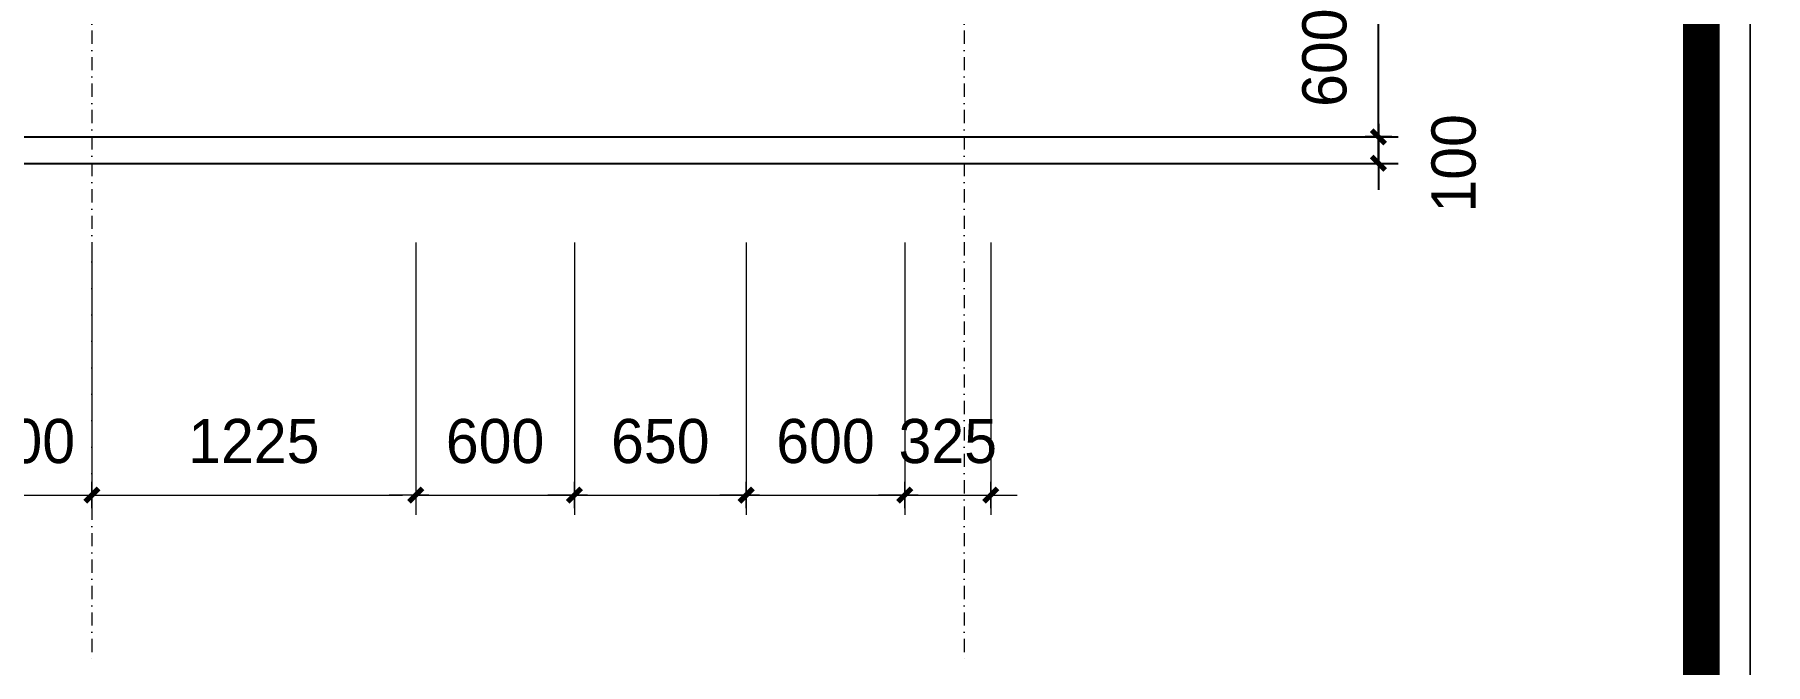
# Model space of a CAD drawing. Header units: millimetres. Extents: x 615730 to 2792744, y 139412 to 597571.
# Drawn here: x 1281826 to 1288373, y 287815 to 290199 of the extents above; entities that cross this region are included whole.
import ezdxf

# ---------------------------------------------------------------- set-up
doc = ezdxf.new("R2010")
doc.units = ezdxf.units.MM
doc.header["$MEASUREMENT"] = 0
doc.header["$PDMODE"] = 34
doc.linetypes.add('DASHDOT', pattern=[1, 0.5, -0.25, 0, -0.25])
doc.layers.get('0').update_dxf_attribs({"lineweight": 5})
doc.layers.add('H', color=252, linetype='Continuous')
doc.layers.add('VL', color=155, linetype='Continuous')
for name, color, linetype, lineweight in [('thay', 7, 'Continuous', 15), ('TIM TRUC', 149, 'DASHDOT', 9), ('VLIEU', 250, 'Continuous', 9)]:
    doc.layers.add(name, color=color, linetype=linetype, lineweight=lineweight)
doc.styles.add('VNI-AVO', font='vni-roms.shx')
doc.dimstyles.new('1-50b', dxfattribs={"dimtxt": 167, "dimasz": 50, "dimexe": 75, "dimexo": 150, "dimgap": 120, "dimtad": 1, "dimdec": 0, "dimzin": 12, "dimtxsty": 'VNI-AVO', "dimblk": ']', "dimcen": 0, "dimdle": 50, "dimclrd": 252, "dimclre": 252, "dimclrt": 2, "dimadec": 0, "dimazin": 0, "dimtfac": 1, "dimtdec": 0, "dimtix": 1, "dimtmove": 2, "dimatfit": 0, "dimldrblk": 'OPEN90', "dimfxl": 1, "dimlwd": -1, "dimlwe": -1, "dimarcsym": 0})

# ---------------------------------------------------------------- blocks, each defined once
blk = doc.blocks.new(']')
for p, q in [((1, 0), (-1, 0)), ((0, 1), (0, -1))]:
    blk.add_line(p, q)
at = {"color": 9, "const_width": 0.4}
blk.add_lwpolyline([(-0.51, -0.51), (0.51, 0.51)], dxfattribs=at)
blk = doc.blocks.new('*D1871')
at = {"layer": 'DEFPOINTS', "color": 0, "ltscale": 10, "transparency": 16777216}
for p in [(1286365.6, 289811.6), (1286908.9, 289811.6), (1286365.6, 289711.6)]:
    blk.add_point(p, dxfattribs=at)
at = {"layer": 'VL', "color": 252, "ltscale": 10, "transparency": 16777216}
for p, q in [((1286908.9, 289861.6), (1286908.9, 289911.6)), ((1286515.6, 289811.6), (1286983.9, 289811.6)), ((1286908.9, 289711.6), (1286908.9, 289811.6)), ((1286515.6, 289711.6), (1286983.9, 289711.6)), ((1286908.9, 289661.6), (1286908.9, 289611.6))]:
    blk.add_line(p, q, dxfattribs=at)
at = {"layer": 'VL', "color": 252, "ltscale": 10, "transparency": 16777216, "xscale": 50, "yscale": 50, "zscale": 50}
for p, rotation in [((1286908.9, 289811.6), 270), ((1286908.9, 289711.6), 90)]:
    blk.add_blockref(']', p, dxfattribs=dict(at, rotation=rotation))
at = {"layer": 'VL', "color": 2, "ltscale": 10, "transparency": 16777216, "insert": (1287194, 289711.6), "char_height": 167, "attachment_point": 5, "rotation": 90, "style": 'VNI-AVO'}
blk.add_mtext('100', dxfattribs=at)
blk = doc.blocks.new('_Open90')
at = {"color": 0, "linetype": 'ByBlock', "lineweight": -2}
for p, q in [((0, 0), (-1, 0)), ((-0.5, 0.5), (0, 0)), ((0, 0), (-0.5, -0.5))]:
    blk.add_line(p, q, dxfattribs=at)
blk = doc.blocks.new('*D1872')
at = {"layer": 'DEFPOINTS', "color": 0, "ltscale": 10, "transparency": 16777216}
for p in [(1286365.6, 290411.6), (1286908.9, 290411.6), (1286365.6, 289811.6)]:
    blk.add_point(p, dxfattribs=at)
at = {"layer": 'VL', "color": 252, "ltscale": 10, "transparency": 16777216}
for p, q in [((1286908.9, 290461.6), (1286908.9, 290511.6)), ((1286515.6, 290411.6), (1286983.9, 290411.6)), ((1286908.9, 289811.6), (1286908.9, 290411.6)), ((1286515.6, 289811.6), (1286983.9, 289811.6)), ((1286908.9, 289761.6), (1286908.9, 289711.6))]:
    blk.add_line(p, q, dxfattribs=at)
at = {"layer": 'VL', "color": 252, "ltscale": 10, "transparency": 16777216, "xscale": 50, "yscale": 50, "zscale": 50}
for p, rotation in [((1286908.9, 290411.6), 270), ((1286908.9, 289811.6), 90)]:
    blk.add_blockref(']', p, dxfattribs=dict(at, rotation=rotation))
at = {"layer": 'VL', "color": 2, "ltscale": 10, "transparency": 16777216, "insert": (1286705.4, 290111.6), "char_height": 167, "attachment_point": 5, "rotation": 90, "style": 'VNI-AVO'}
blk.add_mtext('600', dxfattribs=at)
blk = doc.blocks.new('*D2237')
at = {"layer": 'DEFPOINTS', "color": 0, "ltscale": 10, "transparency": 16777216}
for p in [(1281542.3, 289561.6), (1282042.3, 289561.6), (1282042.3, 288455.8)]:
    blk.add_point(p, dxfattribs=at)
at = {"layer": 'VLIEU', "color": 252, "ltscale": 10, "transparency": 16777216}
for p, q in [((1281542.3, 289411.6), (1281542.3, 288380.8)), ((1282042.3, 289411.6), (1282042.3, 288380.8)), ((1281492.3, 288455.8), (1281442.3, 288455.8)), ((1281542.3, 288455.8), (1282042.3, 288455.8)), ((1282092.3, 288455.8), (1282142.3, 288455.8))]:
    blk.add_line(p, q, dxfattribs=at)
at = {"layer": 'VLIEU', "color": 252, "ltscale": 10, "transparency": 16777216, "xscale": 50, "yscale": 50, "zscale": 50}
blk.add_blockref(']', (1281542.3, 288455.8), dxfattribs=at)
at = {"layer": 'VLIEU', "color": 252, "ltscale": 10, "transparency": 16777216, "xscale": 50, "yscale": 50, "zscale": 50, "rotation": 180}
blk.add_blockref(']', (1282042.3, 288455.8), dxfattribs=at)
at = {"layer": 'VLIEU', "color": 2, "ltscale": 10, "transparency": 16777216, "insert": (1281792.3, 288659.3), "char_height": 167, "attachment_point": 5, "style": 'VNI-AVO'}
blk.add_mtext('500', dxfattribs=at)
blk = doc.blocks.new('*D2238')
at = {"layer": 'DEFPOINTS', "color": 0, "ltscale": 10, "transparency": 16777216}
for p in [(1282042.3, 289561.6), (1283267.3, 289561.6), (1283267.3, 288455.8)]:
    blk.add_point(p, dxfattribs=at)
at = {"layer": 'VLIEU', "color": 252, "ltscale": 10, "transparency": 16777216}
for p, q in [((1282042.3, 289411.6), (1282042.3, 288380.8)), ((1283267.3, 289411.6), (1283267.3, 288380.8)), ((1282092.3, 288455.8), (1283217.3, 288455.8))]:
    blk.add_line(p, q, dxfattribs=at)
at = {"layer": 'VLIEU', "color": 252, "ltscale": 10, "transparency": 16777216, "xscale": 50, "yscale": 50, "zscale": 50, "rotation": 180}
blk.add_blockref(']', (1282042.3, 288455.8), dxfattribs=at)
at = {"layer": 'VLIEU', "color": 252, "ltscale": 10, "transparency": 16777216, "xscale": 50, "yscale": 50, "zscale": 50}
blk.add_blockref(']', (1283267.3, 288455.8), dxfattribs=at)
at = {"layer": 'VLIEU', "color": 2, "ltscale": 10, "transparency": 16777216, "insert": (1282654.8, 288659.3), "char_height": 167, "attachment_point": 5, "style": 'VNI-AVO'}
blk.add_mtext('1225', dxfattribs=at)
blk = doc.blocks.new('*D2239')
at = {"layer": 'DEFPOINTS', "color": 0, "ltscale": 10, "transparency": 16777216}
for p in [(1283267.3, 289561.6), (1283867.3, 289561.6), (1283867.3, 288455.8)]:
    blk.add_point(p, dxfattribs=at)
at = {"layer": 'VLIEU', "color": 252, "ltscale": 10, "transparency": 16777216}
for p, q in [((1283267.3, 289411.6), (1283267.3, 288380.8)), ((1283867.3, 289411.6), (1283867.3, 288380.8)), ((1283217.3, 288455.8), (1283167.3, 288455.8)), ((1283267.3, 288455.8), (1283867.3, 288455.8)), ((1283917.3, 288455.8), (1283967.3, 288455.8))]:
    blk.add_line(p, q, dxfattribs=at)
at = {"layer": 'VLIEU', "color": 252, "ltscale": 10, "transparency": 16777216, "xscale": 50, "yscale": 50, "zscale": 50}
blk.add_blockref(']', (1283267.3, 288455.8), dxfattribs=at)
at = {"layer": 'VLIEU', "color": 252, "ltscale": 10, "transparency": 16777216, "xscale": 50, "yscale": 50, "zscale": 50, "rotation": 180}
blk.add_blockref(']', (1283867.3, 288455.8), dxfattribs=at)
at = {"layer": 'VLIEU', "color": 2, "ltscale": 10, "transparency": 16777216, "insert": (1283567.3, 288659.3), "char_height": 167, "attachment_point": 5, "style": 'VNI-AVO'}
blk.add_mtext('600', dxfattribs=at)
blk = doc.blocks.new('*D2240')
at = {"layer": 'DEFPOINTS', "color": 0, "ltscale": 10, "transparency": 16777216}
for p in [(1283867.3, 289561.6), (1284517.3, 289561.6), (1284517.3, 288455.8)]:
    blk.add_point(p, dxfattribs=at)
at = {"layer": 'VLIEU', "color": 252, "ltscale": 10, "transparency": 16777216}
for p, q in [((1283867.3, 289411.6), (1283867.3, 288380.8)), ((1284517.3, 289411.6), (1284517.3, 288380.8)), ((1283817.3, 288455.8), (1283767.3, 288455.8)), ((1283867.3, 288455.8), (1284517.3, 288455.8)), ((1284567.3, 288455.8), (1284617.3, 288455.8))]:
    blk.add_line(p, q, dxfattribs=at)
at = {"layer": 'VLIEU', "color": 252, "ltscale": 10, "transparency": 16777216, "xscale": 50, "yscale": 50, "zscale": 50}
blk.add_blockref(']', (1283867.3, 288455.8), dxfattribs=at)
at = {"layer": 'VLIEU', "color": 252, "ltscale": 10, "transparency": 16777216, "xscale": 50, "yscale": 50, "zscale": 50, "rotation": 180}
blk.add_blockref(']', (1284517.3, 288455.8), dxfattribs=at)
at = {"layer": 'VLIEU', "color": 2, "ltscale": 10, "transparency": 16777216, "insert": (1284192.3, 288659.3), "char_height": 167, "attachment_point": 5, "style": 'VNI-AVO'}
blk.add_mtext('650', dxfattribs=at)
blk = doc.blocks.new('*D2241')
at = {"layer": 'DEFPOINTS', "color": 0, "ltscale": 10, "transparency": 16777216}
for p in [(1284517.3, 289561.6), (1285117.3, 289561.6), (1285117.3, 288455.8)]:
    blk.add_point(p, dxfattribs=at)
at = {"layer": 'VLIEU', "color": 252, "ltscale": 10, "transparency": 16777216}
for p, q in [((1284517.3, 289411.6), (1284517.3, 288380.8)), ((1285117.3, 289411.6), (1285117.3, 288380.8)), ((1284467.3, 288455.8), (1284417.3, 288455.8)), ((1284517.3, 288455.8), (1285117.3, 288455.8)), ((1285167.3, 288455.8), (1285217.3, 288455.8))]:
    blk.add_line(p, q, dxfattribs=at)
at = {"layer": 'VLIEU', "color": 252, "ltscale": 10, "transparency": 16777216, "xscale": 50, "yscale": 50, "zscale": 50}
blk.add_blockref(']', (1284517.3, 288455.8), dxfattribs=at)
at = {"layer": 'VLIEU', "color": 252, "ltscale": 10, "transparency": 16777216, "xscale": 50, "yscale": 50, "zscale": 50, "rotation": 180}
blk.add_blockref(']', (1285117.3, 288455.8), dxfattribs=at)
at = {"layer": 'VLIEU', "color": 2, "ltscale": 10, "transparency": 16777216, "insert": (1284817.3, 288659.3), "char_height": 167, "attachment_point": 5, "style": 'VNI-AVO'}
blk.add_mtext('600', dxfattribs=at)
blk = doc.blocks.new('*D2242')
at = {"layer": 'DEFPOINTS', "color": 0, "ltscale": 10, "transparency": 16777216}
for p in [(1285117.3, 289561.6), (1285442.3, 289561.6), (1285442.3, 288455.8)]:
    blk.add_point(p, dxfattribs=at)
at = {"layer": 'VLIEU', "color": 252, "ltscale": 10, "transparency": 16777216}
for p, q in [((1285117.3, 289411.6), (1285117.3, 288380.8)), ((1285442.3, 289411.6), (1285442.3, 288380.8)), ((1285067.3, 288455.8), (1285017.3, 288455.8)), ((1285117.3, 288455.8), (1285442.3, 288455.8)), ((1285492.3, 288455.8), (1285542.3, 288455.8))]:
    blk.add_line(p, q, dxfattribs=at)
at = {"layer": 'VLIEU', "color": 252, "ltscale": 10, "transparency": 16777216, "xscale": 50, "yscale": 50, "zscale": 50}
blk.add_blockref(']', (1285117.3, 288455.8), dxfattribs=at)
at = {"layer": 'VLIEU', "color": 252, "ltscale": 10, "transparency": 16777216, "xscale": 50, "yscale": 50, "zscale": 50, "rotation": 180}
blk.add_blockref(']', (1285442.3, 288455.8), dxfattribs=at)
at = {"layer": 'VLIEU', "color": 2, "ltscale": 10, "transparency": 16777216, "insert": (1285279.8, 288659.3), "char_height": 167, "attachment_point": 5, "style": 'VNI-AVO'}
blk.add_mtext('325', dxfattribs=at)

msp = doc.modelspace()

# ---------------------------------------------------------------- linework, layer by layer
at = {"layer": 'H', "const_width": 138.2}
msp.add_lwpolyline([(1261127.8, 285120.6), (1288130.6, 285120.6), (1288130.6, 304105.6), (1261127.8, 304105.6)], close=True, dxfattribs=at)
at = {"layer": 'thay', "linetype": 'Continuous'}
for points in [[(1260943.4, 284936.3), (1288315, 284936.3), (1288315, 304289.9), (1260943.4, 304289.9)], [(1288315, 284936.3), (1315686.5, 284936.3), (1315686.5, 304289.9), (1288315, 304289.9)]]:
    msp.add_lwpolyline(points, close=True, dxfattribs=at)
at = {"layer": 'TIM TRUC', "ltscale": 100}
for p, q in [((1282042.3, 302326.1), (1282042.3, 287814.8)), ((1285342.3, 302326.1), (1285342.3, 287814.8))]:
    msp.add_line(p, q, dxfattribs=at)
at = {"layer": 'VL', "ltscale": 10}
for p, q in [((1278642.5, 289811.6), (1286533.3, 289811.6)), ((1278642.5, 289711.6), (1286528.9, 289711.6))]:
    msp.add_line(p, q, dxfattribs=at)

# ---------------------------------------------------------------- dimensions: what is measured, and where the dimension line sits
dim = msp.add_linear_dim(base=(1286908.9, 290411.6), p1=(1286365.6, 289811.6), p2=(1286365.6, 290411.6), angle=90, dimstyle='1-50b', override={"dimfxl": 150, "dimarcsym": 1}, dxfattribs=at)
dim.commit()
dim.dimension.update_dxf_attribs({"geometry": '*D1872', "text_midpoint": (1286705.4, 290111.6)})
dim = msp.add_linear_dim(base=(1286908.9, 289811.6), p1=(1286365.6, 289711.6), p2=(1286365.6, 289811.6), angle=90, dimstyle='1-50b', override={"dimfxl": 150, "dimarcsym": 1}, dxfattribs=at)
dim.commit()
dim.dimension.update_dxf_attribs({"geometry": '*D1871', "text_midpoint": (1287194, 289711.6), "dimtype": 160})
at = {"layer": 'VLIEU', "ltscale": 10}
for base, p1, p2, picture, middle in [((1282042.3, 288455.8), (1281542.3, 289561.6), (1282042.3, 289561.6), '*D2237', (1281792.3, 288659.3)), ((1283267.3, 288455.8), (1282042.3, 289561.6), (1283267.3, 289561.6), '*D2238', (1282654.8, 288659.3)), ((1283867.3, 288455.8), (1283267.3, 289561.6), (1283867.3, 289561.6), '*D2239', (1283567.3, 288659.3)), ((1284517.3, 288455.8), (1283867.3, 289561.6), (1284517.3, 289561.6), '*D2240', (1284192.3, 288659.3)), ((1285117.3, 288455.8), (1284517.3, 289561.6), (1285117.3, 289561.6), '*D2241', (1284817.3, 288659.3)), ((1285442.3, 288455.8), (1285117.3, 289561.6), (1285442.3, 289561.6), '*D2242', (1285279.8, 288659.3))]:
    dim = msp.add_linear_dim(base=base, p1=p1, p2=p2, dimstyle='1-50b', override={"dimfxl": 2}, dxfattribs=at)
    dim.commit()
    dim.dimension.update_dxf_attribs({"geometry": picture, "text_midpoint": middle})

doc.saveas('drawing.dxf')
